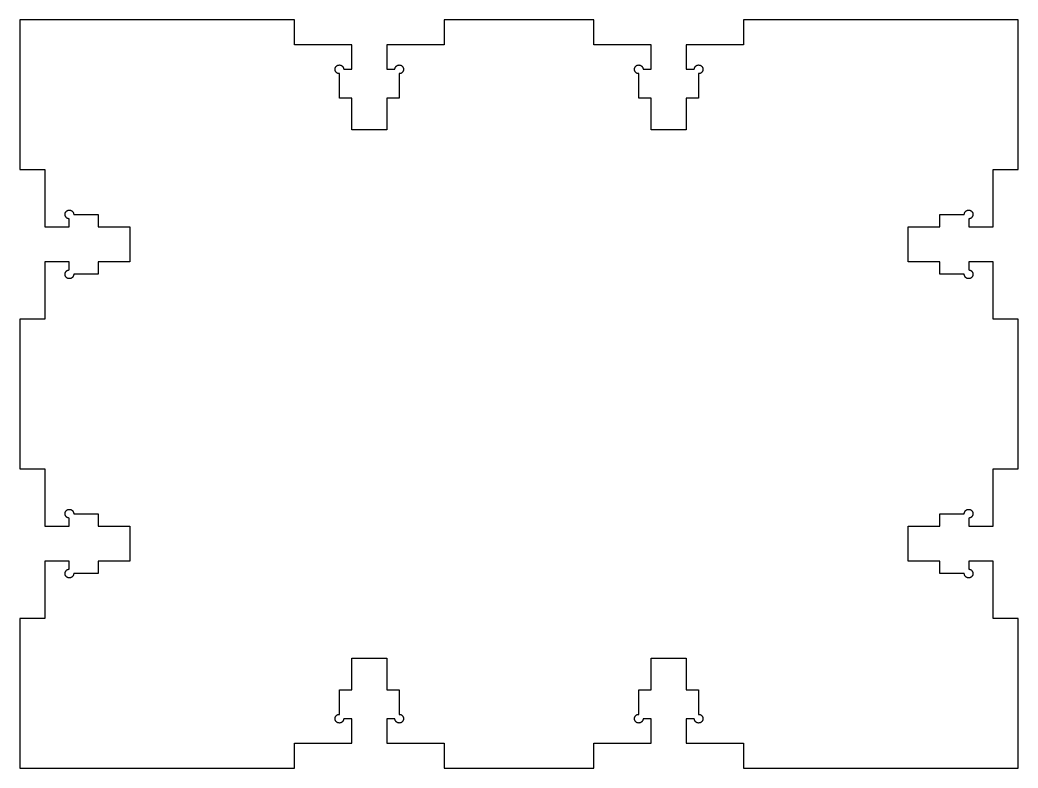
# Model space of a CAD drawing. Header units: metres. Extents: x -50 to 242, y -125 to 39.
# Drawn here: x 142 to 242, y -37.5 to 37.5 of the extents above; entities that cross this region are included whole.
import ezdxf

# ---------------------------------------------------------------- set-up
doc = ezdxf.new("R2010")
doc.units = ezdxf.units.M

msp = doc.modelspace()

# ---------------------------------------------------------------- linework, layer by layer
for p, q in [((169.5, 37.5), (142, 37.5)), ((142, 37.5), (142, 22.5)), ((169.5, 35), (169.5, 37.5)), ((199.5, 37.5), (184.5, 37.5)), ((184.5, 37.5), (184.5, 35)), ((199.5, 35), (199.5, 37.5)), ((242, 37.5), (214.5, 37.5)), ((214.5, 37.5), (214.5, 35)), ((242, 22.5), (242, 37.5)), ((175.25, 35), (169.5, 35)), ((175.25, 32.575), (175.25, 35)), ((184.5, 35), (178.75, 35)), ((178.75, 35), (178.75, 32.575)), ((205.25, 35), (199.5, 35)), ((205.25, 32.575), (205.25, 35)), ((214.5, 35), (208.75, 35)), ((208.75, 35), (208.75, 32.575)), ((173.565, 32.55), (173.567, 32.5879)), ((173.567, 32.5121), (173.565, 32.55)), ((173.567, 32.5879), (173.572, 32.6255)), ((173.572, 32.4745), (173.567, 32.5121)), ((173.572, 32.6255), (173.58, 32.6626)), ((173.58, 32.4374), (173.572, 32.4745)), ((173.58, 32.6626), (173.591, 32.6988)), ((173.591, 32.4012), (173.58, 32.4374)), ((173.591, 32.6988), (173.606, 32.7338)), ((173.606, 32.3662), (173.591, 32.4012)), ((173.606, 32.7338), (173.623, 32.7675)), ((173.623, 32.3325), (173.606, 32.3662)), ((173.623, 32.7675), (173.644, 32.7995)), ((173.644, 32.3005), (173.623, 32.3325)), ((173.644, 32.7995), (173.667, 32.8296)), ((173.667, 32.2704), (173.644, 32.3005)), ((173.667, 32.8296), (173.692, 32.8576)), ((173.692, 32.2424), (173.667, 32.2704)), ((173.692, 32.8576), (173.72, 32.8832)), ((173.72, 32.2168), (173.692, 32.2424)), ((173.72, 32.8832), (173.751, 32.9063)), ((173.751, 32.1937), (173.72, 32.2168)), ((173.751, 32.9063), (173.783, 32.9267)), ((173.783, 32.1733), (173.751, 32.1937)), ((173.783, 32.9267), (173.816, 32.9442)), ((173.816, 32.1558), (173.783, 32.1733)), ((173.816, 32.9442), (173.851, 32.9588)), ((173.851, 32.1412), (173.816, 32.1558)), ((173.851, 32.9588), (173.887, 32.9702)), ((173.887, 32.1298), (173.851, 32.1412)), ((173.887, 32.9702), (173.924, 32.9784)), ((173.924, 32.1216), (173.887, 32.1298)), ((173.924, 32.9784), (173.962, 32.9833)), ((173.962, 32.1167), (173.924, 32.1216)), ((173.962, 32.9833), (174, 32.985)), ((174, 32.115), (173.962, 32.1167)), ((174, 32.985), (174.038, 32.9833)), ((174, 29.675), (174, 32.115)), ((174.038, 32.9833), (174.076, 32.9784)), ((174.076, 32.9784), (174.113, 32.9702)), ((174.113, 32.9702), (174.149, 32.9588)), ((174.149, 32.9588), (174.184, 32.9442)), ((174.184, 32.9442), (174.218, 32.9267)), ((174.218, 32.9267), (174.25, 32.9063)), ((174.25, 32.9063), (174.28, 32.8832)), ((174.28, 32.8832), (174.308, 32.8576)), ((174.308, 32.8576), (174.333, 32.8296)), ((174.333, 32.8296), (174.356, 32.7995)), ((174.356, 32.7995), (174.377, 32.7675)), ((174.377, 32.7675), (174.394, 32.7338)), ((174.394, 32.7338), (174.409, 32.6988)), ((174.409, 32.6988), (174.42, 32.6626)), ((174.42, 32.6626), (174.428, 32.6255)), ((174.428, 32.6255), (174.434, 32.575)), ((174.434, 32.575), (175.25, 32.575)), ((178.75, 32.575), (179.566, 32.575)), ((179.566, 32.575), (179.572, 32.6255)), ((179.572, 32.6255), (179.58, 32.6626)), ((179.58, 32.6626), (179.591, 32.6988)), ((179.591, 32.6988), (179.606, 32.7338)), ((179.606, 32.7338), (179.623, 32.7675)), ((179.623, 32.7675), (179.644, 32.7995)), ((179.644, 32.7995), (179.667, 32.8296)), ((179.667, 32.8296), (179.692, 32.8576)), ((179.692, 32.8576), (179.72, 32.8832)), ((179.72, 32.8832), (179.75, 32.9063)), ((179.75, 32.9063), (179.782, 32.9267)), ((179.782, 32.9267), (179.816, 32.9442)), ((179.816, 32.9442), (179.851, 32.9588)), ((179.851, 32.9588), (179.887, 32.9702)), ((179.887, 32.9702), (179.924, 32.9784)), ((179.924, 32.9784), (179.962, 32.9833)), ((179.962, 32.9833), (180, 32.985)), ((180, 32.985), (180.038, 32.9833)), ((180.038, 32.1167), (180, 32.115)), ((180, 32.115), (180, 29.675)), ((180.038, 32.9833), (180.076, 32.9784)), ((180.076, 32.1216), (180.038, 32.1167)), ((180.076, 32.9784), (180.113, 32.9702)), ((180.113, 32.1298), (180.076, 32.1216)), ((180.113, 32.9702), (180.149, 32.9588)), ((180.149, 32.1412), (180.113, 32.1298)), ((180.149, 32.9588), (180.184, 32.9442)), ((180.184, 32.1558), (180.149, 32.1412)), ((180.184, 32.9442), (180.217, 32.9267)), ((180.217, 32.1733), (180.184, 32.1558)), ((180.217, 32.9267), (180.249, 32.9063)), ((180.249, 32.1937), (180.217, 32.1733)), ((180.249, 32.9063), (180.28, 32.8832)), ((180.28, 32.2168), (180.249, 32.1937)), ((180.28, 32.8832), (180.308, 32.8576)), ((180.308, 32.2424), (180.28, 32.2168)), ((180.308, 32.8576), (180.333, 32.8296)), ((180.333, 32.2704), (180.308, 32.2424)), ((180.333, 32.8296), (180.356, 32.7995)), ((180.356, 32.3005), (180.333, 32.2704)), ((180.356, 32.7995), (180.377, 32.7675)), ((180.377, 32.3325), (180.356, 32.3005)), ((180.377, 32.7675), (180.394, 32.7338)), ((180.394, 32.3662), (180.377, 32.3325)), ((180.394, 32.7338), (180.409, 32.6988)), ((180.409, 32.4012), (180.394, 32.3662)), ((180.409, 32.6988), (180.42, 32.6626)), ((180.42, 32.4374), (180.409, 32.4012)), ((180.42, 32.6626), (180.428, 32.6255)), ((180.428, 32.4745), (180.42, 32.4374)), ((180.428, 32.6255), (180.433, 32.5879)), ((180.433, 32.5121), (180.428, 32.4745)), ((180.433, 32.5879), (180.435, 32.55)), ((180.435, 32.55), (180.433, 32.5121)), ((203.565, 32.55), (203.567, 32.5879)), ((203.567, 32.5121), (203.565, 32.55)), ((203.567, 32.5879), (203.572, 32.6255)), ((203.572, 32.4745), (203.567, 32.5121)), ((203.572, 32.6255), (203.58, 32.6626)), ((203.58, 32.4374), (203.572, 32.4745)), ((203.58, 32.6626), (203.591, 32.6988)), ((203.591, 32.4012), (203.58, 32.4374)), ((203.591, 32.6988), (203.606, 32.7338)), ((203.606, 32.3662), (203.591, 32.4012)), ((203.606, 32.7338), (203.623, 32.7675)), ((203.623, 32.3325), (203.606, 32.3662)), ((203.623, 32.7675), (203.644, 32.7995)), ((203.644, 32.3005), (203.623, 32.3325)), ((203.644, 32.7995), (203.667, 32.8296)), ((203.667, 32.2704), (203.644, 32.3005)), ((203.667, 32.8296), (203.692, 32.8576)), ((203.692, 32.2424), (203.667, 32.2704)), ((203.692, 32.8576), (203.72, 32.8832)), ((203.72, 32.2168), (203.692, 32.2424)), ((203.72, 32.8832), (203.751, 32.9063)), ((203.751, 32.1937), (203.72, 32.2168)), ((203.751, 32.9063), (203.783, 32.9267)), ((203.783, 32.1733), (203.751, 32.1937)), ((203.783, 32.9267), (203.816, 32.9442)), ((203.816, 32.1558), (203.783, 32.1733)), ((203.816, 32.9442), (203.851, 32.9588)), ((203.851, 32.1412), (203.816, 32.1558)), ((203.851, 32.9588), (203.887, 32.9702)), ((203.887, 32.1298), (203.851, 32.1412)), ((203.887, 32.9702), (203.924, 32.9784)), ((203.924, 32.1216), (203.887, 32.1298)), ((203.924, 32.9784), (203.962, 32.9833)), ((203.962, 32.1167), (203.924, 32.1216)), ((203.962, 32.9833), (204, 32.985)), ((204, 32.115), (203.962, 32.1167)), ((204, 32.985), (204.038, 32.9833)), ((204, 29.675), (204, 32.115)), ((204.038, 32.9833), (204.076, 32.9784)), ((204.076, 32.9784), (204.113, 32.9702)), ((204.113, 32.9702), (204.149, 32.9588)), ((204.149, 32.9588), (204.184, 32.9442)), ((204.184, 32.9442), (204.218, 32.9267)), ((204.218, 32.9267), (204.25, 32.9063)), ((204.25, 32.9063), (204.28, 32.8832)), ((204.28, 32.8832), (204.308, 32.8576)), ((204.308, 32.8576), (204.333, 32.8296)), ((204.333, 32.8296), (204.356, 32.7995)), ((204.356, 32.7995), (204.377, 32.7675)), ((204.377, 32.7675), (204.394, 32.7338)), ((204.394, 32.7338), (204.409, 32.6988)), ((204.409, 32.6988), (204.42, 32.6626)), ((204.42, 32.6626), (204.428, 32.6255)), ((204.428, 32.6255), (204.434, 32.575)), ((204.434, 32.575), (205.25, 32.575)), ((208.75, 32.575), (209.566, 32.575)), ((209.566, 32.575), (209.572, 32.6255)), ((209.572, 32.6255), (209.58, 32.6626)), ((209.58, 32.6626), (209.591, 32.6988)), ((209.591, 32.6988), (209.606, 32.7338)), ((209.606, 32.7338), (209.623, 32.7675)), ((209.623, 32.7675), (209.644, 32.7995)), ((209.644, 32.7995), (209.667, 32.8296)), ((209.667, 32.8296), (209.692, 32.8576)), ((209.692, 32.8576), (209.72, 32.8832)), ((209.72, 32.8832), (209.75, 32.9063)), ((209.75, 32.9063), (209.782, 32.9267)), ((209.782, 32.9267), (209.816, 32.9442)), ((209.816, 32.9442), (209.851, 32.9588)), ((209.851, 32.9588), (209.887, 32.9702)), ((209.887, 32.9702), (209.924, 32.9784)), ((209.924, 32.9784), (209.962, 32.9833)), ((209.962, 32.9833), (210, 32.985)), ((210, 32.985), (210.038, 32.9833)), ((210.038, 32.1167), (210, 32.115)), ((210, 32.115), (210, 29.675)), ((210.038, 32.9833), (210.076, 32.9784)), ((210.076, 32.1216), (210.038, 32.1167)), ((210.076, 32.9784), (210.113, 32.9702)), ((210.113, 32.1298), (210.076, 32.1216)), ((210.113, 32.9702), (210.149, 32.9588)), ((210.149, 32.1412), (210.113, 32.1298)), ((210.149, 32.9588), (210.184, 32.9442)), ((210.184, 32.1558), (210.149, 32.1412)), ((210.184, 32.9442), (210.217, 32.9267)), ((210.217, 32.1733), (210.184, 32.1558)), ((210.217, 32.9267), (210.249, 32.9063)), ((210.249, 32.1937), (210.217, 32.1733)), ((210.249, 32.9063), (210.28, 32.8832)), ((210.28, 32.2168), (210.249, 32.1937)), ((210.28, 32.8832), (210.308, 32.8576)), ((210.308, 32.2424), (210.28, 32.2168)), ((210.308, 32.8576), (210.333, 32.8296)), ((210.333, 32.2704), (210.308, 32.2424)), ((210.333, 32.8296), (210.356, 32.7995)), ((210.356, 32.3005), (210.333, 32.2704)), ((210.356, 32.7995), (210.377, 32.7675)), ((210.377, 32.3325), (210.356, 32.3005)), ((210.377, 32.7675), (210.394, 32.7338)), ((210.394, 32.3662), (210.377, 32.3325)), ((210.394, 32.7338), (210.409, 32.6988)), ((210.409, 32.4012), (210.394, 32.3662)), ((210.409, 32.6988), (210.42, 32.6626)), ((210.42, 32.4374), (210.409, 32.4012)), ((210.42, 32.6626), (210.428, 32.6255)), ((210.428, 32.4745), (210.42, 32.4374)), ((210.428, 32.6255), (210.433, 32.5879)), ((210.433, 32.5121), (210.428, 32.4745)), ((210.433, 32.5879), (210.435, 32.55)), ((210.435, 32.55), (210.433, 32.5121)), ((175.25, 29.675), (174, 29.675)), ((175.25, 26.5), (175.25, 29.675)), ((180, 29.675), (178.75, 29.675)), ((178.75, 29.675), (178.75, 26.5)), ((205.25, 29.675), (204, 29.675)), ((205.25, 26.5), (205.25, 29.675)), ((210, 29.675), (208.75, 29.675)), ((208.75, 29.675), (208.75, 26.5)), ((178.75, 26.5), (175.25, 26.5)), ((208.75, 26.5), (205.25, 26.5)), ((142, 22.5), (144.5, 22.5)), ((144.5, 22.5), (144.5, 16.75)), ((239.5, 16.75), (239.5, 22.5)), ((239.5, 22.5), (242, 22.5)), ((146.515, 18), (146.517, 18.0379)), ((146.517, 17.9621), (146.515, 18)), ((146.517, 18.0379), (146.522, 18.0755)), ((146.522, 18.0755), (146.53, 18.1126)), ((146.53, 18.1126), (146.541, 18.1488)), ((146.541, 18.1488), (146.556, 18.1838)), ((146.556, 18.1838), (146.573, 18.2175)), ((146.573, 18.2175), (146.594, 18.2495)), ((146.594, 18.2495), (146.617, 18.2796)), ((146.617, 18.2796), (146.642, 18.3076)), ((146.642, 18.3076), (146.67, 18.3332)), ((146.67, 18.3332), (146.7, 18.3563)), ((146.7, 18.3563), (146.732, 18.3767)), ((146.732, 18.3767), (146.766, 18.3942)), ((146.766, 18.3942), (146.801, 18.4088)), ((146.801, 18.4088), (146.837, 18.4202)), ((146.837, 18.4202), (146.874, 18.4284)), ((146.874, 18.4284), (146.912, 18.4333)), ((146.912, 18.4333), (146.95, 18.435)), ((146.95, 18.435), (146.988, 18.4333)), ((146.988, 18.4333), (147.026, 18.4284)), ((147.026, 18.4284), (147.063, 18.4202)), ((147.063, 18.4202), (147.099, 18.4088)), ((147.099, 18.4088), (147.134, 18.3942)), ((147.134, 18.3942), (147.167, 18.3767)), ((147.167, 18.3767), (147.199, 18.3563)), ((147.199, 18.3563), (147.23, 18.3332)), ((147.23, 18.3332), (147.258, 18.3076)), ((147.258, 18.3076), (147.283, 18.2796)), ((147.283, 18.2796), (147.306, 18.2495)), ((147.306, 18.2495), (147.327, 18.2175)), ((147.327, 18.2175), (147.344, 18.1838)), ((147.344, 18.1838), (147.359, 18.1488)), ((147.359, 18.1488), (147.37, 18.1126)), ((147.37, 18.1126), (147.378, 18.0755)), ((147.378, 18.0755), (147.383, 18.0379)), ((147.383, 18.0379), (147.385, 18)), ((147.385, 18), (149.825, 18)), ((149.825, 18), (149.825, 16.75)), ((234.175, 16.75), (234.175, 18)), ((234.175, 18), (236.615, 18)), ((236.615, 18), (236.617, 18.0379)), ((236.617, 18.0379), (236.622, 18.0755)), ((236.622, 18.0755), (236.63, 18.1126)), ((236.63, 18.1126), (236.641, 18.1488)), ((236.641, 18.1488), (236.656, 18.1838)), ((236.656, 18.1838), (236.673, 18.2175)), ((236.673, 18.2175), (236.694, 18.2495)), ((236.694, 18.2495), (236.717, 18.2796)), ((236.717, 18.2796), (236.742, 18.3076)), ((236.742, 18.3076), (236.77, 18.3332)), ((236.77, 18.3332), (236.801, 18.3563)), ((236.801, 18.3563), (236.833, 18.3767)), ((236.833, 18.3767), (236.866, 18.3942)), ((236.866, 18.3942), (236.901, 18.4088)), ((236.901, 18.4088), (236.937, 18.4202)), ((236.937, 18.4202), (236.974, 18.4284)), ((236.974, 18.4284), (237.012, 18.4333)), ((237.012, 18.4333), (237.05, 18.435)), ((237.05, 18.435), (237.088, 18.4333)), ((237.088, 18.4333), (237.126, 18.4284)), ((237.126, 18.4284), (237.163, 18.4202)), ((237.163, 18.4202), (237.199, 18.4088)), ((237.199, 18.4088), (237.234, 18.3942)), ((237.234, 18.3942), (237.267, 18.3767)), ((237.267, 18.3767), (237.299, 18.3563)), ((237.299, 18.3563), (237.33, 18.3332)), ((237.33, 18.3332), (237.358, 18.3076)), ((237.358, 18.3076), (237.383, 18.2796)), ((237.383, 18.2796), (237.406, 18.2495)), ((237.406, 18.2495), (237.427, 18.2175)), ((237.427, 18.2175), (237.444, 18.1838)), ((237.444, 18.1838), (237.459, 18.1488)), ((237.459, 18.1488), (237.47, 18.1126)), ((237.47, 18.1126), (237.478, 18.0755)), ((237.478, 18.0755), (237.483, 18.0379)), ((237.483, 18.0379), (237.485, 18)), ((237.485, 18), (237.483, 17.9621)), ((146.522, 17.9245), (146.517, 17.9621)), ((146.53, 17.8874), (146.522, 17.9245)), ((146.541, 17.8512), (146.53, 17.8874)), ((146.556, 17.8161), (146.541, 17.8512)), ((146.573, 17.7825), (146.556, 17.8161)), ((146.594, 17.7505), (146.573, 17.7825)), ((146.617, 17.7204), (146.594, 17.7505)), ((146.642, 17.6924), (146.617, 17.7204)), ((146.67, 17.6668), (146.642, 17.6924)), ((146.7, 17.6437), (146.67, 17.6668)), ((146.732, 17.6233), (146.7, 17.6437)), ((146.766, 17.6057), (146.732, 17.6233)), ((146.801, 17.5912), (146.766, 17.6057)), ((146.837, 17.5798), (146.801, 17.5912)), ((146.874, 17.5716), (146.837, 17.5798)), ((146.925, 17.5661), (146.874, 17.5716)), ((146.925, 16.75), (146.925, 17.5661)), ((237.126, 17.5716), (237.075, 17.5661)), ((237.075, 17.5661), (237.075, 16.75)), ((237.163, 17.5798), (237.126, 17.5716)), ((237.199, 17.5912), (237.163, 17.5798)), ((237.234, 17.6057), (237.199, 17.5912)), ((237.267, 17.6233), (237.234, 17.6057)), ((237.299, 17.6437), (237.267, 17.6233)), ((237.33, 17.6668), (237.299, 17.6437)), ((237.358, 17.6924), (237.33, 17.6668)), ((237.383, 17.7204), (237.358, 17.6924)), ((237.406, 17.7505), (237.383, 17.7204)), ((237.427, 17.7825), (237.406, 17.7505)), ((237.444, 17.8161), (237.427, 17.7825)), ((237.459, 17.8512), (237.444, 17.8161)), ((237.47, 17.8874), (237.459, 17.8512)), ((237.478, 17.9245), (237.47, 17.8874)), ((237.483, 17.9621), (237.478, 17.9245)), ((144.5, 16.75), (146.925, 16.75)), ((149.825, 16.75), (153, 16.75)), ((153, 16.75), (153, 13.25)), ((231, 13.25), (231, 16.75)), ((231, 16.75), (234.175, 16.75)), ((237.075, 16.75), (239.5, 16.75)), ((146.925, 13.25), (144.5, 13.25)), ((144.5, 13.25), (144.5, 7.5)), ((146.925, 12.4339), (146.925, 13.25)), ((153, 13.25), (149.825, 13.25)), ((149.825, 13.25), (149.825, 12)), ((234.175, 13.25), (231, 13.25)), ((234.175, 12), (234.175, 13.25)), ((239.5, 13.25), (237.075, 13.25)), ((237.075, 13.25), (237.075, 12.4339)), ((239.5, 7.5), (239.5, 13.25)), ((146.515, 12), (146.517, 12.0379)), ((146.517, 11.9621), (146.515, 12)), ((146.517, 12.0379), (146.522, 12.0755)), ((146.522, 12.0755), (146.53, 12.1126)), ((146.53, 12.1126), (146.541, 12.1488)), ((146.541, 12.1488), (146.556, 12.1839)), ((146.556, 12.1839), (146.573, 12.2175)), ((146.573, 12.2175), (146.594, 12.2495)), ((146.594, 12.2495), (146.617, 12.2796)), ((146.617, 12.2796), (146.642, 12.3076)), ((146.642, 12.3076), (146.67, 12.3332)), ((146.67, 12.3332), (146.7, 12.3563)), ((146.7, 12.3563), (146.732, 12.3767)), ((146.732, 12.3767), (146.766, 12.3943)), ((146.766, 12.3943), (146.801, 12.4088)), ((146.801, 12.4088), (146.837, 12.4202)), ((146.837, 12.4202), (146.874, 12.4284)), ((146.874, 12.4284), (146.925, 12.4339)), ((147.385, 12), (147.383, 11.9621)), ((149.825, 12), (147.385, 12)), ((236.615, 12), (234.175, 12)), ((236.617, 11.9621), (236.615, 12)), ((237.075, 12.4339), (237.126, 12.4284)), ((237.126, 12.4284), (237.163, 12.4202)), ((237.163, 12.4202), (237.199, 12.4088)), ((237.199, 12.4088), (237.234, 12.3943)), ((237.234, 12.3943), (237.267, 12.3767)), ((237.267, 12.3767), (237.299, 12.3563)), ((237.299, 12.3563), (237.33, 12.3332)), ((237.33, 12.3332), (237.358, 12.3076)), ((237.358, 12.3076), (237.383, 12.2796)), ((237.383, 12.2796), (237.406, 12.2495)), ((237.406, 12.2495), (237.427, 12.2175)), ((237.427, 12.2175), (237.444, 12.1839)), ((237.444, 12.1839), (237.459, 12.1488)), ((237.459, 12.1488), (237.47, 12.1126)), ((237.47, 12.1126), (237.478, 12.0755)), ((237.478, 12.0755), (237.483, 12.0379)), ((237.483, 12.0379), (237.485, 12)), ((237.485, 12), (237.483, 11.9621)), ((146.522, 11.9245), (146.517, 11.9621)), ((146.53, 11.8874), (146.522, 11.9245)), ((146.541, 11.8512), (146.53, 11.8874)), ((146.556, 11.8162), (146.541, 11.8512)), ((146.573, 11.7825), (146.556, 11.8162)), ((146.594, 11.7505), (146.573, 11.7825)), ((146.617, 11.7204), (146.594, 11.7505)), ((146.642, 11.6924), (146.617, 11.7204)), ((146.67, 11.6668), (146.642, 11.6924)), ((146.7, 11.6437), (146.67, 11.6668)), ((146.732, 11.6233), (146.7, 11.6437)), ((146.766, 11.6058), (146.732, 11.6233)), ((146.801, 11.5912), (146.766, 11.6058)), ((146.837, 11.5798), (146.801, 11.5912)), ((146.874, 11.5716), (146.837, 11.5798)), ((146.912, 11.5667), (146.874, 11.5716)), ((146.95, 11.565), (146.912, 11.5667)), ((146.988, 11.5667), (146.95, 11.565)), ((147.026, 11.5716), (146.988, 11.5667)), ((147.063, 11.5798), (147.026, 11.5716)), ((147.099, 11.5912), (147.063, 11.5798)), ((147.134, 11.6058), (147.099, 11.5912)), ((147.167, 11.6233), (147.134, 11.6058)), ((147.199, 11.6437), (147.167, 11.6233)), ((147.23, 11.6668), (147.199, 11.6437)), ((147.258, 11.6924), (147.23, 11.6668)), ((147.283, 11.7204), (147.258, 11.6924)), ((147.306, 11.7505), (147.283, 11.7204)), ((147.327, 11.7825), (147.306, 11.7505)), ((147.344, 11.8162), (147.327, 11.7825)), ((147.359, 11.8512), (147.344, 11.8162)), ((147.37, 11.8874), (147.359, 11.8512)), ((147.378, 11.9245), (147.37, 11.8874)), ((147.383, 11.9621), (147.378, 11.9245)), ((236.622, 11.9245), (236.617, 11.9621)), ((236.63, 11.8874), (236.622, 11.9245)), ((236.641, 11.8512), (236.63, 11.8874)), ((236.656, 11.8162), (236.641, 11.8512)), ((236.673, 11.7825), (236.656, 11.8162)), ((236.694, 11.7505), (236.673, 11.7825)), ((236.717, 11.7204), (236.694, 11.7505)), ((236.742, 11.6924), (236.717, 11.7204)), ((236.77, 11.6668), (236.742, 11.6924)), ((236.801, 11.6437), (236.77, 11.6668)), ((236.833, 11.6233), (236.801, 11.6437)), ((236.866, 11.6058), (236.833, 11.6233)), ((236.901, 11.5912), (236.866, 11.6058)), ((236.937, 11.5798), (236.901, 11.5912)), ((236.974, 11.5716), (236.937, 11.5798)), ((237.012, 11.5667), (236.974, 11.5716)), ((237.05, 11.565), (237.012, 11.5667)), ((237.088, 11.5667), (237.05, 11.565)), ((237.126, 11.5716), (237.088, 11.5667)), ((237.163, 11.5798), (237.126, 11.5716)), ((237.199, 11.5912), (237.163, 11.5798)), ((237.234, 11.6058), (237.199, 11.5912)), ((237.267, 11.6233), (237.234, 11.6058)), ((237.299, 11.6437), (237.267, 11.6233)), ((237.33, 11.6668), (237.299, 11.6437)), ((237.358, 11.6924), (237.33, 11.6668)), ((237.383, 11.7204), (237.358, 11.6924)), ((237.406, 11.7505), (237.383, 11.7204)), ((237.427, 11.7825), (237.406, 11.7505)), ((237.444, 11.8162), (237.427, 11.7825)), ((237.459, 11.8512), (237.444, 11.8162)), ((237.47, 11.8874), (237.459, 11.8512)), ((237.478, 11.9245), (237.47, 11.8874)), ((237.483, 11.9621), (237.478, 11.9245)), ((144.5, 7.5), (142, 7.5)), ((142, 7.5), (142, -7.5)), ((242, 7.5), (239.5, 7.5)), ((242, -7.5), (242, 7.5)), ((142, -7.5), (144.5, -7.5)), ((144.5, -7.5), (144.5, -13.25)), ((239.5, -13.25), (239.5, -7.5)), ((239.5, -7.5), (242, -7.5)), ((146.515, -12), (146.517, -11.9621)), ((146.517, -12.0379), (146.515, -12)), ((146.517, -11.9621), (146.522, -11.9245)), ((146.522, -11.9245), (146.53, -11.8874)), ((146.53, -11.8874), (146.541, -11.8512)), ((146.541, -11.8512), (146.556, -11.8162)), ((146.556, -11.8162), (146.573, -11.7825)), ((146.573, -11.7825), (146.594, -11.7505)), ((146.594, -11.7505), (146.617, -11.7204)), ((146.617, -11.7204), (146.642, -11.6924)), ((146.642, -11.6924), (146.67, -11.6668)), ((146.67, -11.6668), (146.7, -11.6437)), ((146.7, -11.6437), (146.732, -11.6233)), ((146.732, -11.6233), (146.766, -11.6058)), ((146.766, -11.6058), (146.801, -11.5912)), ((146.801, -11.5912), (146.837, -11.5798)), ((146.837, -11.5798), (146.874, -11.5716)), ((146.874, -11.5716), (146.912, -11.5667)), ((146.912, -11.5667), (146.95, -11.565)), ((146.95, -11.565), (146.988, -11.5667)), ((146.988, -11.5667), (147.026, -11.5716)), ((147.026, -11.5716), (147.063, -11.5798)), ((147.063, -11.5798), (147.099, -11.5912)), ((147.099, -11.5912), (147.134, -11.6058)), ((147.134, -11.6058), (147.167, -11.6233)), ((147.167, -11.6233), (147.199, -11.6437)), ((147.199, -11.6437), (147.23, -11.6668)), ((147.23, -11.6668), (147.258, -11.6924)), ((147.258, -11.6924), (147.283, -11.7204)), ((147.283, -11.7204), (147.306, -11.7505)), ((147.306, -11.7505), (147.327, -11.7825)), ((147.327, -11.7825), (147.344, -11.8162)), ((147.344, -11.8162), (147.359, -11.8512)), ((147.359, -11.8512), (147.37, -11.8874)), ((147.37, -11.8874), (147.378, -11.9245)), ((147.378, -11.9245), (147.383, -11.9621)), ((147.383, -11.9621), (147.385, -12)), ((147.385, -12), (149.825, -12)), ((149.825, -12), (149.825, -13.25)), ((234.175, -13.25), (234.175, -12)), ((234.175, -12), (236.615, -12)), ((236.615, -12), (236.617, -11.9621)), ((236.617, -11.9621), (236.622, -11.9245)), ((236.622, -11.9245), (236.63, -11.8874)), ((236.63, -11.8874), (236.641, -11.8512)), ((236.641, -11.8512), (236.656, -11.8162)), ((236.656, -11.8162), (236.673, -11.7825)), ((236.673, -11.7825), (236.694, -11.7505)), ((236.694, -11.7505), (236.717, -11.7204)), ((236.717, -11.7204), (236.742, -11.6924)), ((236.742, -11.6924), (236.77, -11.6668)), ((236.77, -11.6668), (236.801, -11.6437)), ((236.801, -11.6437), (236.833, -11.6233)), ((236.833, -11.6233), (236.866, -11.6058)), ((236.866, -11.6058), (236.901, -11.5912)), ((236.901, -11.5912), (236.937, -11.5798)), ((236.937, -11.5798), (236.974, -11.5716)), ((236.974, -11.5716), (237.012, -11.5667)), ((237.012, -11.5667), (237.05, -11.565)), ((237.05, -11.565), (237.088, -11.5667)), ((237.088, -11.5667), (237.126, -11.5716)), ((237.126, -11.5716), (237.163, -11.5798)), ((237.163, -11.5798), (237.199, -11.5912)), ((237.199, -11.5912), (237.234, -11.6058)), ((237.234, -11.6058), (237.267, -11.6233)), ((237.267, -11.6233), (237.299, -11.6437)), ((237.299, -11.6437), (237.33, -11.6668)), ((237.33, -11.6668), (237.358, -11.6924)), ((237.358, -11.6924), (237.383, -11.7204)), ((237.383, -11.7204), (237.406, -11.7505)), ((237.406, -11.7505), (237.427, -11.7825)), ((237.427, -11.7825), (237.444, -11.8162)), ((237.444, -11.8162), (237.459, -11.8512)), ((237.459, -11.8512), (237.47, -11.8874)), ((237.47, -11.8874), (237.478, -11.9245)), ((237.478, -11.9245), (237.483, -11.9621)), ((237.483, -11.9621), (237.485, -12)), ((237.485, -12), (237.483, -12.0379)), ((146.522, -12.0755), (146.517, -12.0379)), ((146.53, -12.1126), (146.522, -12.0755)), ((146.541, -12.1488), (146.53, -12.1126)), ((146.556, -12.1839), (146.541, -12.1488)), ((146.573, -12.2175), (146.556, -12.1839)), ((146.594, -12.2495), (146.573, -12.2175)), ((146.617, -12.2796), (146.594, -12.2495)), ((146.642, -12.3076), (146.617, -12.2796)), ((146.67, -12.3332), (146.642, -12.3076)), ((146.7, -12.3563), (146.67, -12.3332)), ((146.732, -12.3767), (146.7, -12.3563)), ((146.766, -12.3943), (146.732, -12.3767)), ((146.801, -12.4088), (146.766, -12.3943)), ((146.837, -12.4202), (146.801, -12.4088)), ((146.874, -12.4284), (146.837, -12.4202)), ((146.925, -12.4339), (146.874, -12.4284)), ((146.925, -13.25), (146.925, -12.4339)), ((237.126, -12.4284), (237.075, -12.4339)), ((237.075, -12.4339), (237.075, -13.25)), ((237.163, -12.4202), (237.126, -12.4284)), ((237.199, -12.4088), (237.163, -12.4202)), ((237.234, -12.3943), (237.199, -12.4088)), ((237.267, -12.3767), (237.234, -12.3943)), ((237.299, -12.3563), (237.267, -12.3767)), ((237.33, -12.3332), (237.299, -12.3563)), ((237.358, -12.3076), (237.33, -12.3332)), ((237.383, -12.2796), (237.358, -12.3076)), ((237.406, -12.2495), (237.383, -12.2796)), ((237.427, -12.2175), (237.406, -12.2495)), ((237.444, -12.1839), (237.427, -12.2175)), ((237.459, -12.1488), (237.444, -12.1839)), ((237.47, -12.1126), (237.459, -12.1488)), ((237.478, -12.0755), (237.47, -12.1126)), ((237.483, -12.0379), (237.478, -12.0755)), ((144.5, -13.25), (146.925, -13.25)), ((149.825, -13.25), (153, -13.25)), ((153, -13.25), (153, -16.75)), ((231, -16.75), (231, -13.25)), ((231, -13.25), (234.175, -13.25)), ((237.075, -13.25), (239.5, -13.25)), ((146.925, -16.75), (144.5, -16.75)), ((144.5, -16.75), (144.5, -22.5)), ((146.925, -17.5661), (146.925, -16.75)), ((153, -16.75), (149.825, -16.75)), ((149.825, -16.75), (149.825, -18)), ((234.175, -16.75), (231, -16.75)), ((234.175, -18), (234.175, -16.75)), ((239.5, -16.75), (237.075, -16.75)), ((237.075, -16.75), (237.075, -17.5661)), ((239.5, -22.5), (239.5, -16.75)), ((146.515, -18), (146.517, -17.9621)), ((146.517, -18.0379), (146.515, -18)), ((146.517, -17.9621), (146.522, -17.9245)), ((146.522, -17.9245), (146.53, -17.8874)), ((146.53, -17.8874), (146.541, -17.8512)), ((146.541, -17.8512), (146.556, -17.8161)), ((146.556, -17.8161), (146.573, -17.7825)), ((146.573, -17.7825), (146.594, -17.7505)), ((146.594, -17.7505), (146.617, -17.7204)), ((146.617, -17.7204), (146.642, -17.6924)), ((146.642, -17.6924), (146.67, -17.6668)), ((146.67, -17.6668), (146.7, -17.6437)), ((146.7, -17.6437), (146.732, -17.6233)), ((146.732, -17.6233), (146.766, -17.6057)), ((146.766, -17.6057), (146.801, -17.5912)), ((146.801, -17.5912), (146.837, -17.5798)), ((146.837, -17.5798), (146.874, -17.5716)), ((146.874, -17.5716), (146.925, -17.5661)), ((147.385, -18), (147.383, -18.0379)), ((149.825, -18), (147.385, -18)), ((236.615, -18), (234.175, -18)), ((236.617, -18.0379), (236.615, -18)), ((237.075, -17.5661), (237.126, -17.5716)), ((237.126, -17.5716), (237.163, -17.5798)), ((237.163, -17.5798), (237.199, -17.5912)), ((237.199, -17.5912), (237.234, -17.6057)), ((237.234, -17.6057), (237.267, -17.6233)), ((237.267, -17.6233), (237.299, -17.6437)), ((237.299, -17.6437), (237.33, -17.6668)), ((237.33, -17.6668), (237.358, -17.6924)), ((237.358, -17.6924), (237.383, -17.7204)), ((237.383, -17.7204), (237.406, -17.7505)), ((237.406, -17.7505), (237.427, -17.7825)), ((237.427, -17.7825), (237.444, -17.8161)), ((237.444, -17.8161), (237.459, -17.8512)), ((237.459, -17.8512), (237.47, -17.8874)), ((237.47, -17.8874), (237.478, -17.9245)), ((237.478, -17.9245), (237.483, -17.9621)), ((237.483, -17.9621), (237.485, -18)), ((237.485, -18), (237.483, -18.0379)), ((146.522, -18.0755), (146.517, -18.0379)), ((146.53, -18.1126), (146.522, -18.0755)), ((146.541, -18.1488), (146.53, -18.1126)), ((146.556, -18.1838), (146.541, -18.1488)), ((146.573, -18.2175), (146.556, -18.1838)), ((146.594, -18.2495), (146.573, -18.2175)), ((146.617, -18.2796), (146.594, -18.2495)), ((146.642, -18.3076), (146.617, -18.2796)), ((146.67, -18.3332), (146.642, -18.3076)), ((146.7, -18.3563), (146.67, -18.3332)), ((146.732, -18.3767), (146.7, -18.3563)), ((146.766, -18.3942), (146.732, -18.3767)), ((146.801, -18.4088), (146.766, -18.3942)), ((146.837, -18.4202), (146.801, -18.4088)), ((146.874, -18.4284), (146.837, -18.4202)), ((146.912, -18.4333), (146.874, -18.4284)), ((146.95, -18.435), (146.912, -18.4333)), ((146.988, -18.4333), (146.95, -18.435)), ((147.026, -18.4284), (146.988, -18.4333)), ((147.063, -18.4202), (147.026, -18.4284)), ((147.099, -18.4088), (147.063, -18.4202)), ((147.134, -18.3942), (147.099, -18.4088)), ((147.167, -18.3767), (147.134, -18.3942)), ((147.199, -18.3563), (147.167, -18.3767)), ((147.23, -18.3332), (147.199, -18.3563)), ((147.258, -18.3076), (147.23, -18.3332)), ((147.283, -18.2796), (147.258, -18.3076)), ((147.306, -18.2495), (147.283, -18.2796)), ((147.327, -18.2175), (147.306, -18.2495)), ((147.344, -18.1838), (147.327, -18.2175)), ((147.359, -18.1488), (147.344, -18.1838)), ((147.37, -18.1126), (147.359, -18.1488)), ((147.378, -18.0755), (147.37, -18.1126)), ((147.383, -18.0379), (147.378, -18.0755)), ((236.622, -18.0755), (236.617, -18.0379)), ((236.63, -18.1126), (236.622, -18.0755)), ((236.641, -18.1488), (236.63, -18.1126)), ((236.656, -18.1838), (236.641, -18.1488)), ((236.673, -18.2175), (236.656, -18.1838)), ((236.694, -18.2495), (236.673, -18.2175)), ((236.717, -18.2796), (236.694, -18.2495)), ((236.742, -18.3076), (236.717, -18.2796)), ((236.77, -18.3332), (236.742, -18.3076)), ((236.801, -18.3563), (236.77, -18.3332)), ((236.833, -18.3767), (236.801, -18.3563)), ((236.866, -18.3942), (236.833, -18.3767)), ((236.901, -18.4088), (236.866, -18.3942)), ((236.937, -18.4202), (236.901, -18.4088)), ((236.974, -18.4284), (236.937, -18.4202)), ((237.012, -18.4333), (236.974, -18.4284)), ((237.05, -18.435), (237.012, -18.4333)), ((237.088, -18.4333), (237.05, -18.435)), ((237.126, -18.4284), (237.088, -18.4333)), ((237.163, -18.4202), (237.126, -18.4284)), ((237.199, -18.4088), (237.163, -18.4202)), ((237.234, -18.3942), (237.199, -18.4088)), ((237.267, -18.3767), (237.234, -18.3942)), ((237.299, -18.3563), (237.267, -18.3767)), ((237.33, -18.3332), (237.299, -18.3563)), ((237.358, -18.3076), (237.33, -18.3332)), ((237.383, -18.2796), (237.358, -18.3076)), ((237.406, -18.2495), (237.383, -18.2796)), ((237.427, -18.2175), (237.406, -18.2495)), ((237.444, -18.1838), (237.427, -18.2175)), ((237.459, -18.1488), (237.444, -18.1838)), ((237.47, -18.1126), (237.459, -18.1488)), ((237.478, -18.0755), (237.47, -18.1126)), ((237.483, -18.0379), (237.478, -18.0755)), ((144.5, -22.5), (142, -22.5)), ((142, -22.5), (142, -37.5)), ((242, -22.5), (239.5, -22.5)), ((242, -37.5), (242, -22.5)), ((175.25, -29.675), (175.25, -26.5)), ((175.25, -26.5), (178.75, -26.5)), ((178.75, -26.5), (178.75, -29.675)), ((205.25, -29.675), (205.25, -26.5)), ((205.25, -26.5), (208.75, -26.5)), ((208.75, -26.5), (208.75, -29.675)), ((174, -32.115), (174, -29.675)), ((174, -29.675), (175.25, -29.675)), ((178.75, -29.675), (180, -29.675)), ((180, -29.675), (180, -32.115)), ((204, -32.115), (204, -29.675)), ((204, -29.675), (205.25, -29.675)), ((208.75, -29.675), (210, -29.675)), ((210, -29.675), (210, -32.115)), ((173.565, -32.55), (173.567, -32.5121)), ((173.567, -32.5879), (173.565, -32.55)), ((173.567, -32.5121), (173.572, -32.4745)), ((173.572, -32.6255), (173.567, -32.5879)), ((173.572, -32.4745), (173.58, -32.4374)), ((173.58, -32.6626), (173.572, -32.6255)), ((173.58, -32.4374), (173.591, -32.4012)), ((173.591, -32.6988), (173.58, -32.6626)), ((173.591, -32.4012), (173.606, -32.3661)), ((173.606, -32.7338), (173.591, -32.6988)), ((173.606, -32.3661), (173.623, -32.3325)), ((173.623, -32.7675), (173.606, -32.7338)), ((173.623, -32.3325), (173.644, -32.3005)), ((173.644, -32.7995), (173.623, -32.7675)), ((173.644, -32.3005), (173.667, -32.2704)), ((173.667, -32.8296), (173.644, -32.7995)), ((173.667, -32.2704), (173.692, -32.2424)), ((173.692, -32.8576), (173.667, -32.8296)), ((173.692, -32.2424), (173.72, -32.2168)), ((173.72, -32.8832), (173.692, -32.8576)), ((173.72, -32.2168), (173.751, -32.1937)), ((173.751, -32.9063), (173.72, -32.8832)), ((173.751, -32.1937), (173.783, -32.1733)), ((173.783, -32.9267), (173.751, -32.9063)), ((173.783, -32.1733), (173.816, -32.1557)), ((173.816, -32.9442), (173.783, -32.9267)), ((173.816, -32.1557), (173.851, -32.1412)), ((173.851, -32.9587), (173.816, -32.9442)), ((173.851, -32.1412), (173.887, -32.1298)), ((173.887, -32.9702), (173.851, -32.9587)), ((173.887, -32.1298), (173.924, -32.1216)), ((173.924, -32.9784), (173.887, -32.9702)), ((173.924, -32.1216), (173.962, -32.1167)), ((173.962, -32.9833), (173.924, -32.9784)), ((173.962, -32.1167), (174, -32.115)), ((174, -32.985), (173.962, -32.9833)), ((174.038, -32.9833), (174, -32.985)), ((174.076, -32.9784), (174.038, -32.9833)), ((174.113, -32.9702), (174.076, -32.9784)), ((174.149, -32.9587), (174.113, -32.9702)), ((174.184, -32.9442), (174.149, -32.9587)), ((174.218, -32.9267), (174.184, -32.9442)), ((174.25, -32.9063), (174.218, -32.9267)), ((174.28, -32.8832), (174.25, -32.9063)), ((174.308, -32.8576), (174.28, -32.8832)), ((174.333, -32.8296), (174.308, -32.8576)), ((174.356, -32.7995), (174.333, -32.8296)), ((174.377, -32.7675), (174.356, -32.7995)), ((174.394, -32.7338), (174.377, -32.7675)), ((174.409, -32.6988), (174.394, -32.7338)), ((174.42, -32.6626), (174.409, -32.6988)), ((174.428, -32.6255), (174.42, -32.6626)), ((174.434, -32.575), (174.428, -32.6255)), ((175.25, -32.575), (174.434, -32.575)), ((175.25, -35), (175.25, -32.575)), ((179.566, -32.575), (178.75, -32.575)), ((178.75, -32.575), (178.75, -35)), ((179.572, -32.6255), (179.566, -32.575)), ((179.58, -32.6626), (179.572, -32.6255)), ((179.591, -32.6988), (179.58, -32.6626)), ((179.606, -32.7338), (179.591, -32.6988)), ((179.623, -32.7675), (179.606, -32.7338)), ((179.644, -32.7995), (179.623, -32.7675)), ((179.667, -32.8296), (179.644, -32.7995)), ((179.692, -32.8576), (179.667, -32.8296)), ((179.72, -32.8832), (179.692, -32.8576)), ((179.75, -32.9063), (179.72, -32.8832)), ((179.782, -32.9267), (179.75, -32.9063)), ((179.816, -32.9442), (179.782, -32.9267)), ((179.851, -32.9587), (179.816, -32.9442)), ((179.887, -32.9702), (179.851, -32.9587)), ((179.924, -32.9784), (179.887, -32.9702)), ((179.962, -32.9833), (179.924, -32.9784)), ((180, -32.985), (179.962, -32.9833)), ((180, -32.115), (180.038, -32.1167)), ((180.038, -32.9833), (180, -32.985)), ((180.038, -32.1167), (180.076, -32.1216)), ((180.076, -32.9784), (180.038, -32.9833)), ((180.076, -32.1216), (180.113, -32.1298)), ((180.113, -32.9702), (180.076, -32.9784)), ((180.113, -32.1298), (180.149, -32.1412)), ((180.149, -32.9587), (180.113, -32.9702)), ((180.149, -32.1412), (180.184, -32.1557)), ((180.184, -32.9442), (180.149, -32.9587)), ((180.184, -32.1557), (180.217, -32.1733)), ((180.217, -32.9267), (180.184, -32.9442)), ((180.217, -32.1733), (180.249, -32.1937)), ((180.249, -32.9063), (180.217, -32.9267)), ((180.249, -32.1937), (180.28, -32.2168)), ((180.28, -32.8832), (180.249, -32.9063)), ((180.28, -32.2168), (180.308, -32.2424)), ((180.308, -32.8576), (180.28, -32.8832)), ((180.308, -32.2424), (180.333, -32.2704)), ((180.333, -32.8296), (180.308, -32.8576)), ((180.333, -32.2704), (180.356, -32.3005)), ((180.356, -32.7995), (180.333, -32.8296)), ((180.356, -32.3005), (180.377, -32.3325)), ((180.377, -32.7675), (180.356, -32.7995)), ((180.377, -32.3325), (180.394, -32.3661)), ((180.394, -32.7338), (180.377, -32.7675)), ((180.394, -32.3661), (180.409, -32.4012)), ((180.409, -32.6988), (180.394, -32.7338)), ((180.409, -32.4012), (180.42, -32.4374)), ((180.42, -32.6626), (180.409, -32.6988)), ((180.42, -32.4374), (180.428, -32.4745)), ((180.428, -32.6255), (180.42, -32.6626)), ((180.428, -32.4745), (180.433, -32.5121)), ((180.433, -32.5879), (180.428, -32.6255)), ((180.433, -32.5121), (180.435, -32.55)), ((180.435, -32.55), (180.433, -32.5879)), ((203.565, -32.55), (203.567, -32.5121)), ((203.567, -32.5879), (203.565, -32.55)), ((203.567, -32.5121), (203.572, -32.4745)), ((203.572, -32.6255), (203.567, -32.5879)), ((203.572, -32.4745), (203.58, -32.4374)), ((203.58, -32.6626), (203.572, -32.6255)), ((203.58, -32.4374), (203.591, -32.4012)), ((203.591, -32.6988), (203.58, -32.6626)), ((203.591, -32.4012), (203.606, -32.3662)), ((203.606, -32.7338), (203.591, -32.6988)), ((203.606, -32.3662), (203.623, -32.3325)), ((203.623, -32.7675), (203.606, -32.7338)), ((203.623, -32.3325), (203.644, -32.3005)), ((203.644, -32.7995), (203.623, -32.7675)), ((203.644, -32.3005), (203.667, -32.2704)), ((203.667, -32.8296), (203.644, -32.7995)), ((203.667, -32.2704), (203.692, -32.2424)), ((203.692, -32.8576), (203.667, -32.8296)), ((203.692, -32.2424), (203.72, -32.2168)), ((203.72, -32.8832), (203.692, -32.8576)), ((203.72, -32.2168), (203.751, -32.1937)), ((203.751, -32.9063), (203.72, -32.8832)), ((203.751, -32.1937), (203.783, -32.1733)), ((203.783, -32.9267), (203.751, -32.9063)), ((203.783, -32.1733), (203.816, -32.1558)), ((203.816, -32.9442), (203.783, -32.9267)), ((203.816, -32.1558), (203.851, -32.1412)), ((203.851, -32.9588), (203.816, -32.9442)), ((203.851, -32.1412), (203.887, -32.1298)), ((203.887, -32.9702), (203.851, -32.9588)), ((203.887, -32.1298), (203.924, -32.1216)), ((203.924, -32.9784), (203.887, -32.9702)), ((203.924, -32.1216), (203.962, -32.1167)), ((203.962, -32.9833), (203.924, -32.9784)), ((203.962, -32.1167), (204, -32.115)), ((204, -32.985), (203.962, -32.9833)), ((204.038, -32.9833), (204, -32.985)), ((204.076, -32.9784), (204.038, -32.9833)), ((204.113, -32.9702), (204.076, -32.9784)), ((204.149, -32.9588), (204.113, -32.9702)), ((204.184, -32.9442), (204.149, -32.9588)), ((204.218, -32.9267), (204.184, -32.9442)), ((204.25, -32.9063), (204.218, -32.9267)), ((204.28, -32.8832), (204.25, -32.9063)), ((204.308, -32.8576), (204.28, -32.8832)), ((204.333, -32.8296), (204.308, -32.8576)), ((204.356, -32.7995), (204.333, -32.8296)), ((204.377, -32.7675), (204.356, -32.7995)), ((204.394, -32.7338), (204.377, -32.7675)), ((204.409, -32.6988), (204.394, -32.7338)), ((204.42, -32.6626), (204.409, -32.6988)), ((204.428, -32.6255), (204.42, -32.6626)), ((204.434, -32.575), (204.428, -32.6255)), ((205.25, -32.575), (204.434, -32.575)), ((205.25, -35), (205.25, -32.575)), ((209.566, -32.575), (208.75, -32.575)), ((208.75, -32.575), (208.75, -35)), ((209.572, -32.6255), (209.566, -32.575)), ((209.58, -32.6626), (209.572, -32.6255)), ((209.591, -32.6988), (209.58, -32.6626)), ((209.606, -32.7338), (209.591, -32.6988)), ((209.623, -32.7675), (209.606, -32.7338)), ((209.644, -32.7995), (209.623, -32.7675)), ((209.667, -32.8296), (209.644, -32.7995)), ((209.692, -32.8576), (209.667, -32.8296)), ((209.72, -32.8832), (209.692, -32.8576)), ((209.75, -32.9063), (209.72, -32.8832)), ((209.782, -32.9267), (209.75, -32.9063)), ((209.816, -32.9442), (209.782, -32.9267)), ((209.851, -32.9588), (209.816, -32.9442)), ((209.887, -32.9702), (209.851, -32.9588)), ((209.924, -32.9784), (209.887, -32.9702)), ((209.962, -32.9833), (209.924, -32.9784)), ((210, -32.985), (209.962, -32.9833)), ((210, -32.115), (210.038, -32.1167)), ((210.038, -32.9833), (210, -32.985)), ((210.038, -32.1167), (210.076, -32.1216)), ((210.076, -32.9784), (210.038, -32.9833)), ((210.076, -32.1216), (210.113, -32.1298)), ((210.113, -32.9702), (210.076, -32.9784)), ((210.113, -32.1298), (210.149, -32.1412)), ((210.149, -32.9588), (210.113, -32.9702)), ((210.149, -32.1412), (210.184, -32.1558)), ((210.184, -32.9442), (210.149, -32.9588)), ((210.184, -32.1558), (210.217, -32.1733)), ((210.217, -32.9267), (210.184, -32.9442)), ((210.217, -32.1733), (210.249, -32.1937)), ((210.249, -32.9063), (210.217, -32.9267)), ((210.249, -32.1937), (210.28, -32.2168)), ((210.28, -32.8832), (210.249, -32.9063)), ((210.28, -32.2168), (210.308, -32.2424)), ((210.308, -32.8576), (210.28, -32.8832)), ((210.308, -32.2424), (210.333, -32.2704)), ((210.333, -32.8296), (210.308, -32.8576)), ((210.333, -32.2704), (210.356, -32.3005)), ((210.356, -32.7995), (210.333, -32.8296)), ((210.356, -32.3005), (210.377, -32.3325)), ((210.377, -32.7675), (210.356, -32.7995)), ((210.377, -32.3325), (210.394, -32.3662)), ((210.394, -32.7338), (210.377, -32.7675)), ((210.394, -32.3662), (210.409, -32.4012)), ((210.409, -32.6988), (210.394, -32.7338)), ((210.409, -32.4012), (210.42, -32.4374)), ((210.42, -32.6626), (210.409, -32.6988)), ((210.42, -32.4374), (210.428, -32.4745)), ((210.428, -32.6255), (210.42, -32.6626)), ((210.428, -32.4745), (210.433, -32.5121)), ((210.433, -32.5879), (210.428, -32.6255)), ((210.433, -32.5121), (210.435, -32.55)), ((210.435, -32.55), (210.433, -32.5879)), ((169.5, -35), (175.25, -35)), ((169.5, -37.5), (169.5, -35)), ((178.75, -35), (184.5, -35)), ((184.5, -35), (184.5, -37.5)), ((199.5, -37.5), (199.5, -35)), ((199.5, -35), (205.25, -35)), ((208.75, -35), (214.5, -35)), ((214.5, -35), (214.5, -37.5)), ((142, -37.5), (169.5, -37.5)), ((184.5, -37.5), (199.5, -37.5)), ((214.5, -37.5), (242, -37.5))]:
    msp.add_line(p, q)

doc.saveas('drawing.dxf')
